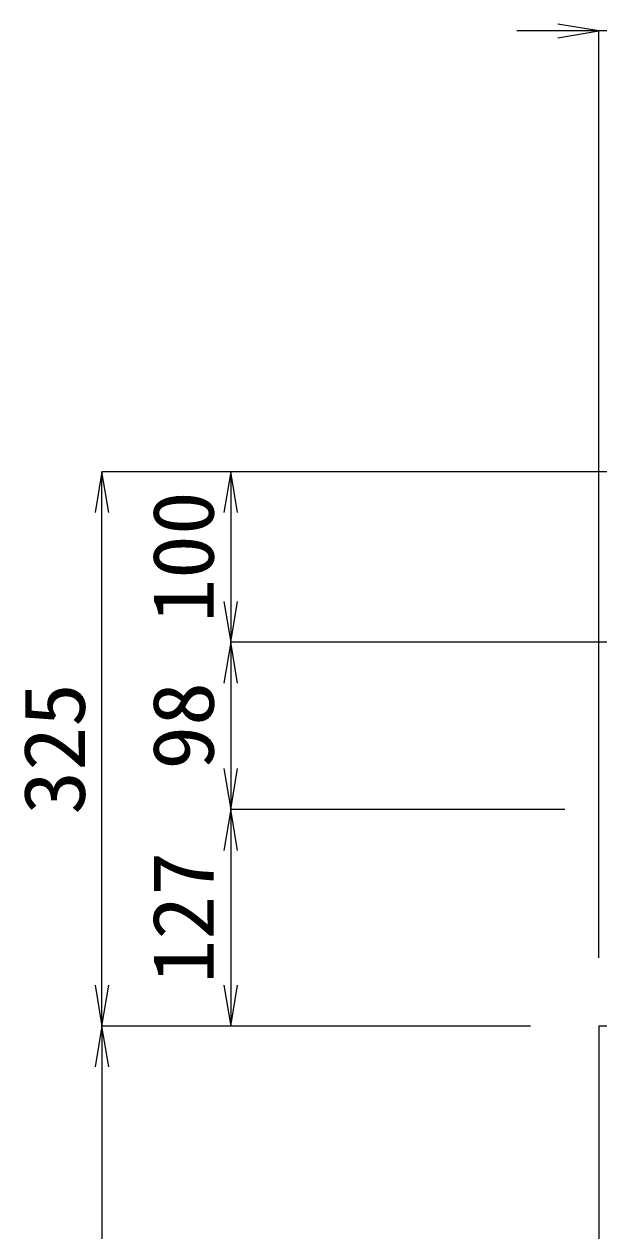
# Model space of a CAD drawing. Units: millimetres at full size. Extents: x -734 to 58102, y 49499 to 87169.
# Drawn here: x 12737 to 13075, y 55317 to 56025 of the extents above; entities that cross this region are included whole.
import ezdxf
from ezdxf.enums import TextEntityAlignment as Align

# ---------------------------------------------------------------- set-up
doc = ezdxf.new("R2010")
doc.units = ezdxf.units.MM
doc.header["$LTSCALE"] = 50
doc.layers.add('寸法線', color=7, linetype='Continuous', lineweight=13)
doc.layers.add('本体', color=2, linetype='Continuous', lineweight=20)
doc.styles.add('ＭＳ 明朝', font='')
doc.styles.get('ＭＳ 明朝').set_extended_font_data('MS Mincho')

# ---------------------------------------------------------------- blocks, each defined once
blk = doc.blocks.new('open_arrow')
at = {"color": 0, "linetype": 'Continuous', "lineweight": -2}
blk.add_lwpolyline([(7.5, 1.25), (0, 0), (7.5, -1.25)], dxfattribs=at)

msp = doc.modelspace()

# ---------------------------------------------------------------- linework, layer by layer
at = {"layer": '寸法線'}
for p, q in [((13142.5, 56021.03), (13026.5, 56021.03)), ((13074.5, 55477.61), (13074.5, 56021.03)), ((12783.14, 55437.59), (12783.14, 55762.59)), ((13179.48, 55762.59), (12783.14, 55762.59)), ((12858.69, 55762.59), (12858.69, 55662.59)), ((13179.48, 55762.59), (12858.69, 55762.59)), ((13174.48, 55662.59), (12858.69, 55662.59)), ((12858.69, 55662.59), (12858.69, 55564.59)), ((13174.48, 55662.59), (12858.69, 55662.59)), ((12858.69, 55564.59), (12858.69, 55437.59)), ((13054.48, 55564.59), (12858.69, 55564.59)), ((13054.48, 55564.59), (12858.69, 55564.59)), ((12783.14, 55437.59), (12783.14, 54737.58)), ((13034.48, 55437.59), (12783.14, 55437.59)), ((13034.48, 55437.59), (12783.14, 55437.59)), ((13034.48, 55437.59), (12858.69, 55437.59))]:
    msp.add_line(p, q, dxfattribs=at)
at = {"layer": '本体'}
for p, q in [((13074.5, 55437.59), (13074.5, 54187.59)), ((13544.5, 55437.59), (13074.5, 55437.59))]:
    msp.add_line(p, q, dxfattribs=at)

# ---------------------------------------------------------------- block references
at = {"layer": '寸法線', "xscale": 3.2, "yscale": 3.2}
for p, rotation in [((13074.5, 56021.03), 180), ((12783.14, 55762.59), 270), ((12858.69, 55762.59), 270), ((12858.69, 55662.59), 90), ((12858.69, 55662.59), 270), ((12858.69, 55564.59), 90), ((12858.69, 55564.59), 270), ((12783.14, 55437.59), 90), ((12858.69, 55437.59), 90), ((12783.14, 55437.59), 270)]:
    msp.add_blockref('open_arrow', p, dxfattribs=dict(at, rotation=rotation))

# ---------------------------------------------------------------- texts
at = {"layer": '寸法線', "style": 'ＭＳ 明朝', "width": 1.05}
for s, p in [('100', (12830.67, 55712.59)), ('325', (12755.12, 55600.09)), ('98', (12830.67, 55613.59)), ('127', (12830.67, 55501.09))]:
    msp.add_text(s, height=36.03, rotation=90, dxfattribs=at).set_placement(p, align=Align.MIDDLE_CENTER)

doc.saveas('drawing.dxf')
